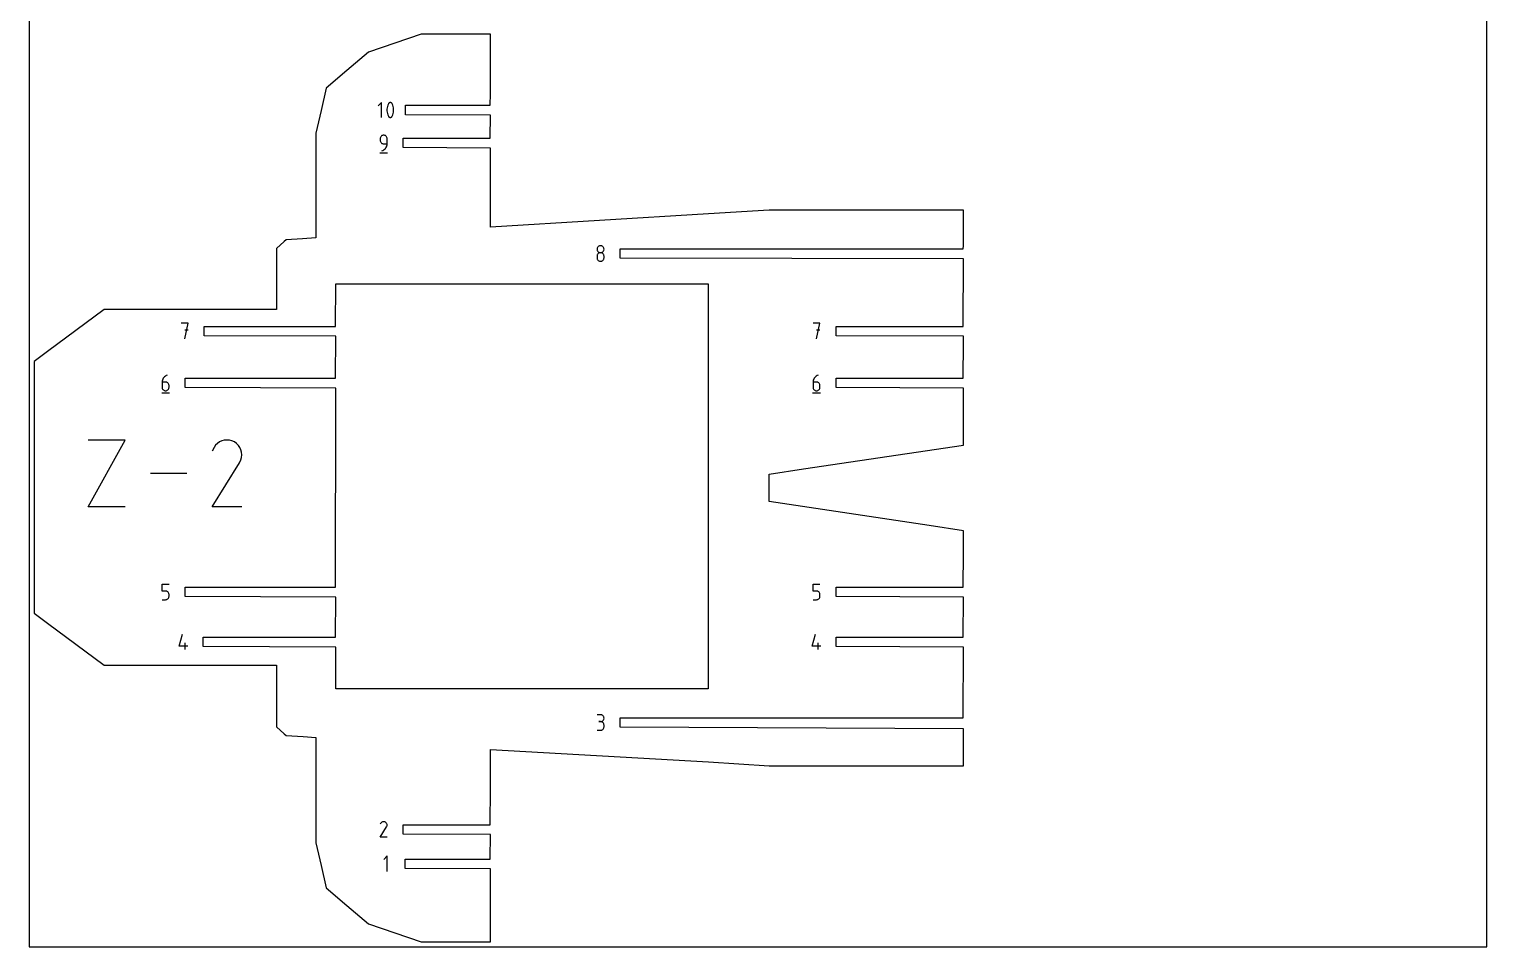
# Model space of a CAD drawing. Extents: x 0 to 450, y 0 to 500.
# Drawn here: x 0 to 450, y 0 to 283.2 of the extents above; entities that cross this region are included whole.
import ezdxf

# ---------------------------------------------------------------- set-up
doc = ezdxf.new("R2010")
doc.units = 0

msp = doc.modelspace()

# ---------------------------------------------------------------- linework, layer by layer
at = {"layer": 'annotation', "color": 1}
for p, q in [((108.734769, 260.561901), (107.70819, 259.535033)), ((108.734769, 255.944181), (108.734769, 260.561901)), ((110.51087, 258.914667), (110.466617, 258.472436)), ((110.466617, 258.472436), (110.466617, 258.028379)), ((110.466617, 258.028379), (110.51087, 257.585912)), ((110.599376, 259.351657), (110.51087, 258.914667)), ((110.51087, 257.585912), (110.599376, 257.148451)), ((110.732135, 259.77999), (110.599376, 259.351657)), ((110.599376, 257.148451), (110.732135, 256.719409)), ((110.909146, 260.196252), (110.732135, 259.77999)), ((110.732135, 256.719409), (110.909146, 256.302204)), ((110.968755, 260.295379), (110.909146, 260.196252)), ((110.909146, 260.196252), (110.909146, 260.196252)), ((111.043044, 260.379852), (110.968755, 260.295379)), ((111.129552, 260.448855), (111.043044, 260.379852)), ((111.225821, 260.50157), (111.129552, 260.448855)), ((111.32939, 260.537179), (111.225821, 260.50157)), ((111.437799, 260.554865), (111.32939, 260.537179)), ((111.54859, 260.55381), (111.437799, 260.554865)), ((111.659302, 260.533196), (111.54859, 260.55381)), ((111.767475, 260.492207), (111.659302, 260.533196)), ((111.808886, 260.470446), (111.767475, 260.492207)), ((111.767475, 260.492207), (111.767475, 260.492207)), ((111.848623, 260.445451), (111.808886, 260.470446)), ((111.886495, 260.417419), (111.848623, 260.445451)), ((111.922307, 260.386549), (111.886495, 260.417419)), ((111.955866, 260.353038), (111.922307, 260.386549)), ((111.986981, 260.317083), (111.955866, 260.353038)), ((112.015457, 260.278884), (111.986981, 260.317083)), ((112.041101, 260.238637), (112.015457, 260.278884)), ((112.063721, 260.196541), (112.041101, 260.238637)), ((112.24159, 259.779422), (112.063721, 260.196541)), ((112.063721, 260.196541), (112.063721, 260.196541)), ((112.063721, 256.302494), (112.24159, 256.718841)), ((112.374992, 259.350445), (112.24159, 259.779422)), ((112.24159, 256.718841), (112.374992, 257.147239)), ((112.463927, 258.913026), (112.374992, 259.350445)), ((112.374992, 257.147239), (112.463927, 257.584271)), ((112.508394, 258.470581), (112.463927, 258.913026)), ((112.463927, 257.584271), (112.508394, 258.026524)), ((112.508394, 258.026524), (112.508394, 258.470581)), ((110.909146, 256.302204), (110.909146, 256.302204)), ((110.909146, 256.302204), (110.931683, 256.260192)), ((110.931683, 256.260192), (110.957138, 256.220146)), ((110.957138, 256.220146), (110.985403, 256.182187)), ((110.985403, 256.182187), (111.016371, 256.146439)), ((111.016371, 256.146439), (111.049934, 256.113021)), ((111.049934, 256.113021), (111.085986, 256.082055)), ((111.085986, 256.082055), (111.124418, 256.053664)), ((111.124418, 256.053664), (111.165125, 256.027969)), ((111.165125, 256.027969), (111.207997, 256.00509)), ((111.207997, 256.00509), (111.207997, 256.00509)), ((111.207997, 256.00509), (111.315319, 255.964971)), ((111.315319, 255.964971), (111.425386, 255.945039)), ((111.425386, 255.945039), (111.535711, 255.944481)), ((111.535711, 255.944481), (111.643805, 255.962486)), ((111.643805, 255.962486), (111.747179, 255.99824)), ((111.747179, 255.99824), (111.843347, 256.05093)), ((111.843347, 256.05093), (111.929818, 256.119745)), ((111.929818, 256.119745), (112.004106, 256.20387)), ((112.004106, 256.20387), (112.063721, 256.302494)), ((112.063721, 256.302494), (112.063721, 256.302494)), ((108.388098, 249.606958), (108.370889, 249.415202)), ((108.370889, 249.415202), (108.370889, 248.8815)), ((108.370889, 248.8815), (108.370889, 248.8815)), ((108.370889, 248.8815), (108.388098, 248.689755)), ((108.437701, 249.787483), (108.388098, 249.606958)), ((108.388098, 248.689755), (108.437701, 248.509257)), ((108.516659, 249.953753), (108.437701, 249.787483)), ((108.437701, 248.509257), (108.516659, 248.343028)), ((108.621936, 250.102742), (108.516659, 249.953753)), ((108.516659, 248.343028), (108.621936, 248.194086)), ((108.750494, 250.231426), (108.621936, 250.102742)), ((108.621936, 248.194086), (108.750494, 248.065452)), ((108.899295, 250.336779), (108.750494, 250.231426)), ((108.750494, 248.065452), (108.899295, 247.960146)), ((109.065303, 250.415776), (108.899295, 250.336779)), ((108.899295, 247.960146), (109.065303, 247.881189)), ((109.245479, 250.465393), (109.065303, 250.415776)), ((109.065303, 247.881189), (109.245479, 247.8316)), ((109.436787, 250.482604), (109.245479, 250.465393)), ((109.245479, 247.8316), (109.436787, 247.814399)), ((109.628491, 250.465393), (109.436787, 250.482604)), ((109.436787, 250.482604), (109.436787, 250.482604)), ((109.436787, 247.814399), (110.502684, 247.814399)), ((109.808878, 250.415776), (109.628491, 250.465393)), ((109.974948, 250.336779), (109.808878, 250.415776)), ((110.123699, 250.231426), (109.974948, 250.336779)), ((110.252133, 250.102742), (110.123699, 250.231426)), ((110.357249, 249.953753), (110.252133, 250.102742)), ((110.436046, 249.787483), (110.357249, 249.953753)), ((110.485525, 249.606958), (110.436046, 249.787483)), ((110.479085, 247.490768), (110.502684, 247.814399)), ((110.502684, 249.415202), (110.485525, 249.606958)), ((110.502684, 247.814399), (110.502684, 249.415202)), ((110.502684, 249.415202), (110.502684, 249.415202)), ((108.23769, 245.082604), (110.63769, 245.082604)), ((108.903387, 245.682604), (109.208202, 245.796193)), ((108.903387, 245.682604), (108.903387, 245.682604)), ((109.208202, 245.796193), (109.487984, 245.94973)), ((109.487984, 245.94973), (109.739843, 246.139301)), ((109.739843, 246.139301), (109.960886, 246.360996)), ((109.960886, 246.360996), (110.148224, 246.610902)), ((110.148224, 246.610902), (110.298963, 246.885107)), ((110.298963, 246.885107), (110.410214, 247.1797)), ((110.410214, 247.1797), (110.479085, 247.490768)), ((175.708855, 216.100615), (175.580322, 215.972184)), ((175.857646, 216.205816), (175.708855, 216.100615)), ((176.023666, 216.284735), (175.857646, 216.205816)), ((176.203885, 216.334323), (176.023666, 216.284735)), ((176.395272, 216.35153), (176.203885, 216.334323)), ((176.586659, 216.334323), (176.395272, 216.35153)), ((176.395272, 216.35153), (176.395272, 216.35153)), ((176.766877, 216.284735), (176.586659, 216.334323)), ((176.932897, 216.205816), (176.766877, 216.284735)), ((177.081689, 216.100615), (176.932897, 216.205816)), ((177.210222, 215.972184), (177.081689, 216.100615)), ((175.346574, 215.477997), (175.329374, 215.287137)), ((175.329374, 215.287137), (175.329374, 215.287137)), ((175.329374, 215.287137), (175.346584, 215.095382)), ((175.346574, 213.3443), (175.329374, 213.152633)), ((175.329374, 213.152633), (175.329374, 212.621641)), ((175.329374, 212.621641), (175.329374, 212.621641)), ((175.329374, 212.621641), (175.346584, 212.429989)), ((175.396151, 215.657825), (175.346574, 215.477997)), ((175.396151, 213.524755), (175.346574, 213.3443)), ((175.346584, 215.095382), (175.396186, 214.914856)), ((175.346584, 212.429989), (175.396186, 212.24974)), ((175.475077, 215.82357), (175.396151, 215.657825)), ((175.475077, 213.690973), (175.396151, 213.524755)), ((175.396186, 214.914856), (175.475144, 214.748586)), ((175.396186, 212.24974), (175.475144, 212.083871)), ((175.580322, 215.972184), (175.475077, 215.82357)), ((175.580322, 213.839924), (175.475077, 213.690973)), ((175.475144, 214.748586), (175.580421, 214.599597)), ((175.475144, 212.083871), (175.580421, 211.935356)), ((175.708855, 213.968583), (175.580322, 213.839924)), ((175.580421, 214.599597), (175.708979, 214.470914)), ((175.580421, 211.935356), (175.708979, 211.807172)), ((175.857646, 214.073921), (175.708855, 213.968583)), ((175.708979, 214.470914), (175.85778, 214.36556)), ((175.708979, 211.807172), (175.85778, 211.702294)), ((176.023666, 214.15291), (175.857646, 214.073921)), ((175.85778, 214.36556), (176.023788, 214.286563)), ((175.85778, 211.702294), (176.023788, 211.623697)), ((176.203885, 214.202524), (176.023666, 214.15291)), ((176.023788, 214.286563), (176.203964, 214.236946)), ((176.023788, 211.623697), (176.203964, 211.574357)), ((176.395272, 214.219735), (176.203885, 214.202524)), ((176.203964, 214.236946), (176.395272, 214.219735)), ((176.203964, 211.574357), (176.395272, 211.557249)), ((176.395272, 214.219735), (176.58658, 214.236946)), ((176.586659, 214.202534), (176.395272, 214.219735)), ((176.395272, 214.219735), (176.395272, 214.219735)), ((176.395272, 214.219735), (176.395272, 214.219735)), ((176.395272, 211.557249), (176.58658, 211.574357)), ((176.395272, 211.557249), (176.395272, 211.557249)), ((176.58658, 214.236946), (176.766756, 214.286563)), ((176.58658, 211.574357), (176.766756, 211.623697)), ((176.766877, 214.152945), (176.586659, 214.202534)), ((176.766756, 214.286563), (176.932764, 214.36556)), ((176.766756, 211.623697), (176.932764, 211.702294)), ((176.932897, 214.073987), (176.766877, 214.152945)), ((176.932764, 214.36556), (177.081565, 214.470914)), ((176.932764, 211.702294), (177.081565, 211.807172)), ((177.081689, 213.968682), (176.932897, 214.073987)), ((177.081565, 214.470914), (177.210123, 214.599597)), ((177.081565, 211.807172), (177.210123, 211.935356)), ((177.210222, 213.840048), (177.081689, 213.968682)), ((177.210123, 214.599597), (177.315399, 214.748586)), ((177.210123, 211.935356), (177.315399, 212.083871)), ((177.315466, 215.82357), (177.210222, 215.972184)), ((177.315466, 213.691106), (177.210222, 213.840048)), ((177.315399, 214.748586), (177.394358, 214.914856)), ((177.315399, 212.083871), (177.394358, 212.24974)), ((177.394392, 215.657825), (177.315466, 215.82357)), ((177.394392, 213.524877), (177.315466, 213.691106)), ((177.394358, 214.914856), (177.44396, 215.095382)), ((177.394358, 212.24974), (177.44396, 212.429989)), ((177.44397, 215.477997), (177.394392, 215.657825)), ((177.44397, 213.344379), (177.394392, 213.524877)), ((177.44396, 215.095382), (177.461169, 215.287137)), ((177.44396, 212.429989), (177.461169, 212.621641)), ((177.461169, 215.287137), (177.44397, 215.477997)), ((177.461169, 213.152633), (177.44397, 213.344379)), ((177.461169, 215.287137), (177.461169, 215.287137)), ((177.461169, 212.621641), (177.461169, 213.152633)), ((177.461169, 213.152633), (177.461169, 213.152633)), ((49.09291, 192.432841), (46.958406, 192.432841)), ((48.025808, 187.632841), (49.09291, 192.432841)), ((49.09291, 190.295327), (48.025808, 190.295327)), ((244.118852, 192.432841), (241.984348, 192.432841)), ((243.051751, 187.632841), (244.118852, 192.432841)), ((244.118852, 190.295327), (243.051751, 190.295327)), ((41.586595, 175.735153), (41.399106, 175.484768)), ((41.807864, 175.957361), (41.586595, 175.735153)), ((42.060037, 176.147527), (41.807864, 175.957361)), ((42.340238, 176.301787), (42.060037, 176.147527)), ((42.645591, 176.416276), (42.340238, 176.301787)), ((42.645591, 176.416276), (42.645591, 176.416276)), ((242.527961, 175.735153), (242.340472, 175.484768)), ((242.74923, 175.957361), (242.527961, 175.735153)), ((243.001403, 176.147527), (242.74923, 175.957361)), ((243.281604, 176.301787), (243.001403, 176.147527)), ((243.586957, 176.416276), (243.281604, 176.301787)), ((243.586957, 176.416276), (243.586957, 176.416276)), ((40.910987, 171.016276), (43.310987, 171.016276)), ((41.068089, 174.603204), (41.044487, 174.278762)), ((41.044487, 174.278762), (41.044487, 172.683378)), ((42.110385, 174.278762), (41.044487, 174.278762)), ((41.044487, 172.683378), (41.044487, 172.683378)), ((41.044487, 172.683378), (41.061696, 172.491632)), ((41.061696, 172.491632), (41.111299, 172.311135)), ((41.136977, 174.914929), (41.068089, 174.603204)), ((41.111299, 172.311135), (41.190257, 172.144905)), ((41.248275, 175.210072), (41.136977, 174.914929)), ((41.190257, 172.144905), (41.295534, 171.995963)), ((41.399106, 175.484768), (41.248275, 175.210072)), ((41.295534, 171.995963), (41.424091, 171.867329)), ((41.424091, 171.867329), (41.572893, 171.762024)), ((41.572893, 171.762024), (41.7389, 171.683066)), ((41.7389, 171.683066), (41.919077, 171.633477)), ((41.919077, 171.633477), (42.110385, 171.616276)), ((42.302089, 174.261654), (42.110385, 174.278762)), ((42.110385, 171.616276), (42.302089, 171.633477)), ((42.110385, 171.616276), (42.110385, 171.616276)), ((42.482476, 174.212314), (42.302089, 174.261654)), ((42.302089, 171.633477), (42.482476, 171.683066)), ((42.648545, 174.133717), (42.482476, 174.212314)), ((42.482476, 171.683066), (42.648545, 171.762024)), ((42.797297, 174.028839), (42.648545, 174.133717)), ((42.648545, 171.762024), (42.797297, 171.867329)), ((42.925731, 173.900655), (42.797297, 174.028839)), ((42.797297, 171.867329), (42.925731, 171.995963)), ((43.030847, 173.75214), (42.925731, 173.900655)), ((42.925731, 171.995963), (43.030847, 172.144905)), ((43.109644, 173.586271), (43.030847, 173.75214)), ((43.030847, 172.144905), (43.109644, 172.311135)), ((43.159122, 173.406022), (43.109644, 173.586271)), ((43.109644, 172.311135), (43.159122, 172.491632)), ((43.176282, 173.21437), (43.159122, 173.406022)), ((43.159122, 172.491632), (43.176282, 172.683378)), ((43.176282, 172.683378), (43.176282, 173.21437)), ((43.176282, 173.21437), (43.176282, 173.21437)), ((241.852353, 171.016276), (244.252353, 171.016276)), ((242.009455, 174.603204), (241.985853, 174.278762)), ((241.985853, 174.278762), (241.985853, 172.683378)), ((243.051751, 174.278762), (241.985853, 174.278762)), ((241.985853, 172.683378), (241.985853, 172.683378)), ((241.985853, 172.683378), (242.003062, 172.491632)), ((242.003062, 172.491632), (242.052665, 172.311135)), ((242.078343, 174.914929), (242.009455, 174.603204)), ((242.052665, 172.311135), (242.131623, 172.144905)), ((242.189641, 175.210072), (242.078343, 174.914929)), ((242.131623, 172.144905), (242.2369, 171.995963)), ((242.340472, 175.484768), (242.189641, 175.210072)), ((242.2369, 171.995963), (242.365457, 171.867329)), ((242.365457, 171.867329), (242.514259, 171.762024)), ((242.514259, 171.762024), (242.680266, 171.683066)), ((242.680266, 171.683066), (242.860443, 171.633477)), ((242.860443, 171.633477), (243.051751, 171.616276)), ((243.243455, 174.261654), (243.051751, 174.278762)), ((243.051751, 171.616276), (243.243455, 171.633477)), ((243.051751, 171.616276), (243.051751, 171.616276)), ((243.423842, 174.212314), (243.243455, 174.261654)), ((243.243455, 171.633477), (243.423842, 171.683066)), ((243.589911, 174.133717), (243.423842, 174.212314)), ((243.423842, 171.683066), (243.589911, 171.762024)), ((243.738663, 174.028839), (243.589911, 174.133717)), ((243.589911, 171.762024), (243.738663, 171.867329)), ((243.867097, 173.900655), (243.738663, 174.028839)), ((243.738663, 171.867329), (243.867097, 171.995963)), ((243.972213, 173.75214), (243.867097, 173.900655)), ((243.867097, 171.995963), (243.972213, 172.144905)), ((244.05101, 173.586271), (243.972213, 173.75214)), ((243.972213, 172.144905), (244.05101, 172.311135)), ((244.100489, 173.406022), (244.05101, 173.586271)), ((244.05101, 172.311135), (244.100489, 172.491632)), ((244.117648, 173.21437), (244.100489, 173.406022)), ((244.100489, 172.491632), (244.117648, 172.683378)), ((244.117648, 172.683378), (244.117648, 173.21437)), ((244.117648, 173.21437), (244.117648, 173.21437)), ((18.199366, 135.75478), (29.66949, 156.412403)), ((29.66949, 156.412403), (18.199366, 156.412403)), ((57.074852, 154.115361), (56.472457, 152.959798)), ((57.552901, 154.793242), (57.074852, 154.115361)), ((58.126453, 155.359115), (57.552901, 154.793242)), ((58.778064, 155.808449), (58.126453, 155.359115)), ((59.49029, 156.136712), (58.778064, 155.808449)), ((60.245688, 156.339373), (59.49029, 156.136712)), ((61.026814, 156.4119), (60.245688, 156.339373)), ((61.816225, 156.349761), (61.026814, 156.4119)), ((62.596477, 156.148426), (61.816225, 156.349761)), ((63.350127, 155.803363), (62.596477, 156.148426)), ((64.024185, 155.324716), (63.350127, 155.803363)), ((63.350127, 155.803363), (63.350127, 155.803363)), ((64.587771, 154.750344), (64.024185, 155.324716)), ((65.035874, 154.097848), (64.587771, 154.750344)), ((65.363481, 153.384832), (65.035874, 154.097848)), ((65.565582, 152.628901), (65.363481, 153.384832)), ((56.459502, 135.754612), (64.937082, 149.402427)), ((64.937082, 149.402427), (64.947216, 149.414968)), ((64.937082, 149.402427), (64.937082, 149.402427)), ((64.947216, 149.414968), (64.956935, 149.427615)), ((64.956935, 149.427615), (64.966302, 149.440476)), ((64.966302, 149.440476), (64.975381, 149.453656)), ((64.975381, 149.453656), (64.984236, 149.467263)), ((64.984236, 149.467263), (64.992931, 149.481403)), ((64.992931, 149.481403), (65.00153, 149.496183)), ((65.00153, 149.496183), (65.010098, 149.511709)), ((65.010098, 149.511709), (65.018697, 149.528088)), ((65.018697, 149.528088), (65.368734, 150.279648)), ((65.018697, 149.528088), (65.018697, 149.528088)), ((65.368734, 150.279648), (65.57322, 151.058706)), ((65.637165, 151.847658), (65.565582, 152.628901)), ((65.57322, 151.058706), (65.637165, 151.847658)), ((48.713277, 146.083592), (37.418042, 146.083592)), ((29.66949, 135.75478), (18.199366, 135.75478)), ((65.634047, 135.754612), (56.459502, 135.754612)), ((41.044487, 109.785719), (41.044487, 111.923233)), ((41.044487, 111.923233), (43.176282, 111.923233)), ((42.110385, 109.785719), (41.044487, 109.785719)), ((42.301772, 109.768611), (42.110385, 109.785719)), ((42.48199, 109.719271), (42.301772, 109.768611)), ((42.64801, 109.640674), (42.48199, 109.719271)), ((42.796802, 109.535796), (42.64801, 109.640674)), ((42.925335, 109.407612), (42.796802, 109.535796)), ((43.030579, 109.259097), (42.925335, 109.407612)), ((43.109505, 109.093228), (43.030579, 109.259097)), ((43.159083, 108.912979), (43.109505, 109.093228)), ((43.159073, 107.998589), (43.176282, 108.190335)), ((43.176282, 108.721327), (43.159083, 108.912979)), ((43.176282, 108.190335), (43.176282, 108.721327)), ((43.176282, 108.721327), (43.176282, 108.721327)), ((241.985853, 109.785719), (241.985853, 111.923233)), ((241.985853, 111.923233), (244.117648, 111.923233)), ((243.051751, 109.785719), (241.985853, 109.785719)), ((243.243138, 109.768611), (243.051751, 109.785719)), ((243.423356, 109.719271), (243.243138, 109.768611)), ((243.589376, 109.640674), (243.423356, 109.719271)), ((243.738168, 109.535796), (243.589376, 109.640674)), ((243.866701, 109.407612), (243.738168, 109.535796)), ((243.971945, 109.259097), (243.866701, 109.407612)), ((244.050871, 109.093228), (243.971945, 109.259097)), ((244.100449, 108.912979), (244.050871, 109.093228)), ((244.100439, 107.998589), (244.117648, 108.190335)), ((244.117648, 108.721327), (244.100449, 108.912979)), ((244.117648, 108.190335), (244.117648, 108.721327)), ((244.117648, 108.721327), (244.117648, 108.721327)), ((41.044487, 107.123233), (42.110385, 107.123233)), ((42.110385, 107.123233), (42.301692, 107.140434)), ((42.110385, 107.123233), (42.110385, 107.123233)), ((42.301692, 107.140434), (42.481869, 107.190023)), ((42.481869, 107.190023), (42.647876, 107.268981)), ((42.647876, 107.268981), (42.796678, 107.374286)), ((42.796678, 107.374286), (42.925236, 107.50292)), ((42.925236, 107.50292), (43.030512, 107.651862)), ((43.030512, 107.651862), (43.109471, 107.818092)), ((43.109471, 107.818092), (43.159073, 107.998589)), ((241.985853, 107.123233), (243.051751, 107.123233)), ((243.051751, 107.123233), (243.243059, 107.140434)), ((243.051751, 107.123233), (243.051751, 107.123233)), ((243.243059, 107.140434), (243.423235, 107.190023)), ((243.423235, 107.190023), (243.589243, 107.268981)), ((243.589243, 107.268981), (243.738044, 107.374286)), ((243.738044, 107.374286), (243.866602, 107.50292)), ((243.866602, 107.50292), (243.971878, 107.651862)), ((243.971878, 107.651862), (244.050837, 107.818092)), ((244.050837, 107.818092), (244.100439, 107.998589)), ((46.314274, 92.794125), (47.378667, 96.527024)), ((241.719153, 92.794125), (242.783546, 96.527024)), ((48.979469, 92.794125), (46.314274, 92.794125)), ((48.180573, 91.727024), (48.180573, 93.858819)), ((244.384348, 92.794125), (241.719153, 92.794125)), ((243.585452, 91.727024), (243.585452, 93.858819)), ((176.395272, 71.638226), (175.329375, 71.638226)), ((176.395272, 69.506431), (175.861571, 69.506431)), ((175.861571, 69.506431), (176.395272, 69.506431)), ((176.586976, 71.621019), (176.395272, 71.638226)), ((176.395272, 69.506431), (176.586976, 69.523642)), ((176.586976, 69.489224), (176.395272, 69.506431)), ((176.395272, 69.506431), (176.395272, 69.506431)), ((176.767363, 71.571431), (176.586976, 71.621019)), ((176.586976, 69.523642), (176.767363, 69.573259)), ((176.767363, 69.439636), (176.586976, 69.489224)), ((176.933433, 71.492512), (176.767363, 71.571431)), ((176.767363, 69.573259), (176.933433, 69.652256)), ((176.933433, 69.360717), (176.767363, 69.439636)), ((177.082185, 71.387311), (176.933433, 71.492512)), ((176.933433, 69.652256), (177.082185, 69.757609)), ((177.082185, 69.255517), (176.933433, 69.360717)), ((177.210618, 71.25888), (177.082185, 71.387311)), ((177.082185, 69.757609), (177.210618, 69.886293)), ((177.210618, 69.127085), (177.082185, 69.255517)), ((177.315734, 71.110266), (177.210618, 71.25888)), ((177.210618, 69.886293), (177.315734, 70.035282)), ((177.315734, 68.978471), (177.210618, 69.127085)), ((177.394531, 70.944521), (177.315734, 71.110266)), ((177.315734, 70.035282), (177.394531, 70.201552)), ((177.394531, 68.812726), (177.315734, 68.978471)), ((177.315734, 67.371771), (177.394531, 67.537529)), ((177.44401, 70.764693), (177.394531, 70.944521)), ((177.394531, 70.201552), (177.44401, 70.382078)), ((177.44401, 68.632898), (177.394531, 68.812726)), ((177.394531, 67.537529), (177.44401, 67.717398)), ((177.461169, 70.573833), (177.44401, 70.764693)), ((177.44401, 70.382078), (177.461169, 70.573833)), ((177.461169, 68.442039), (177.44401, 68.632898)), ((177.44401, 67.717398), (177.461169, 67.908337)), ((177.461169, 70.573833), (177.461169, 70.573833)), ((177.461169, 67.908337), (177.461169, 68.442039)), ((177.461169, 68.442039), (177.461169, 68.442039)), ((175.329375, 66.843945), (176.395272, 66.843945)), ((176.395272, 66.843945), (176.586976, 66.861142)), ((176.395272, 66.843945), (176.395272, 66.843945)), ((176.586976, 66.861142), (176.767363, 66.910705)), ((176.767363, 66.910705), (176.933433, 66.989592)), ((176.933433, 66.989592), (177.082185, 67.09476)), ((177.082185, 67.09476), (177.210618, 67.223167)), ((177.210618, 67.223167), (177.315734, 67.371771)), ((108.370654, 33.820519), (110.340502, 36.991722)), ((108.513636, 38.086818), (108.373664, 37.818312)), ((108.624716, 38.24433), (108.513636, 38.086818)), ((108.757986, 38.375816), (108.624716, 38.24433)), ((108.909394, 38.480223), (108.757986, 38.375816)), ((109.074887, 38.556498), (108.909394, 38.480223)), ((109.250411, 38.603589), (109.074887, 38.556498)), ((109.431913, 38.620441), (109.250411, 38.603589)), ((109.615341, 38.606003), (109.431913, 38.620441)), ((109.79664, 38.55922), (109.615341, 38.606003)), ((109.971757, 38.479042), (109.79664, 38.55922)), ((110.128382, 38.367823), (109.971757, 38.479042)), ((109.971757, 38.479042), (109.971757, 38.479042)), ((110.259336, 38.234362), (110.128382, 38.367823)), ((110.363457, 38.082748), (110.259336, 38.234362)), ((110.340502, 36.991722), (110.342857, 36.994636)), ((110.340502, 36.991722), (110.340502, 36.991722)), ((110.342857, 36.994636), (110.345115, 36.997574)), ((110.345115, 36.997574), (110.347292, 37.000563)), ((110.347292, 37.000563), (110.349401, 37.003625)), ((110.349401, 37.003625), (110.351459, 37.006787)), ((110.351459, 37.006787), (110.353479, 37.010073)), ((110.353479, 37.010073), (110.355477, 37.013507)), ((110.355477, 37.013507), (110.357468, 37.017115)), ((110.357468, 37.017115), (110.359466, 37.02092)), ((110.359466, 37.02092), (110.440801, 37.195553)), ((110.359466, 37.02092), (110.359466, 37.02092)), ((110.43958, 37.917072), (110.363457, 38.082748)), ((110.48654, 37.741424), (110.43958, 37.917072)), ((110.440801, 37.195553), (110.488315, 37.376574)), ((110.503173, 37.559895), (110.48654, 37.741424)), ((110.488315, 37.376574), (110.503173, 37.559895)), ((110.502449, 33.820519), (108.370654, 33.820519)), ((110.56011, 28.039034), (109.493008, 26.971632)), ((110.56011, 23.239034), (110.56011, 28.039034))]:
    msp.add_line(p, q, dxfattribs=at)
at = {"layer": 'boundary', "color": 5}
for p, q in [((121.059626, 281.613701), (112.937076, 278.852034)), ((130.988013, 281.613701), (121.059626, 281.613701)), ((142.437206, 281.613701), (130.988013, 281.613701)), ((142.437206, 278.392992), (142.437206, 281.613701)), ((104.741745, 276.065624), (98.103903, 270.423466)), ((112.937076, 278.852034), (104.741745, 276.065624)), ((142.437104, 273.56464), (142.437206, 277.237013)), ((142.437206, 277.237013), (142.437206, 278.392992)), ((98.103903, 270.423466), (91.723845, 265.000412)), ((142.433329, 269.68828), (142.434041, 270.416726)), ((142.434041, 270.416726), (142.434681, 271.073317)), ((142.434681, 271.073317), (142.435711, 272.132449)), ((142.435711, 272.132449), (142.43642, 272.860289)), ((142.43642, 272.860289), (142.437104, 273.56464)), ((142.42708, 263.270104), (142.430374, 266.650434)), ((142.430374, 266.650434), (142.431051, 267.348175)), ((142.431051, 267.348175), (142.431803, 268.116452)), ((142.431803, 268.116452), (142.432575, 268.910414)), ((142.432575, 268.910414), (142.433329, 269.68828)), ((91.723845, 265.000412), (90.098388, 258.092215)), ((142.328753, 259.703041), (142.42708, 263.270104)), ((90.098388, 258.092215), (88.463088, 251.142156)), ((116.158625, 256.803041), (116.158625, 259.703041)), ((116.158625, 259.703041), (142.328753, 259.703041)), ((142.420637, 256.653041), (116.158625, 256.803041)), ((142.31885, 249.532604), (142.420637, 256.653041)), ((88.463088, 251.142156), (88.463083, 228.103173)), ((115.48769, 246.632604), (115.48769, 249.532604)), ((115.48769, 249.532604), (142.31885, 249.532604)), ((142.410734, 246.482604), (115.48769, 246.632604)), ((142.398773, 234.197917), (142.410734, 246.482604)), ((142.398017, 233.420364), (142.398773, 234.197917)), ((142.393471, 228.754372), (142.394308, 229.612716)), ((142.394308, 229.612716), (142.395222, 230.55103)), ((142.395222, 230.55103), (142.396179, 231.534149)), ((142.396179, 231.534149), (142.397129, 232.511248)), ((142.397129, 232.511248), (142.398017, 233.420364)), ((88.463083, 228.103173), (88.463086, 218.762945)), ((209.743833, 226.225764), (142.386973, 222.081065)), ((142.388259, 223.401669), (142.391122, 226.341543)), ((142.391122, 226.341543), (142.392098, 227.342802)), ((142.392098, 227.342802), (142.392734, 227.995502)), ((142.392734, 227.995502), (142.393471, 228.754372)), ((228.470257, 227.378064), (209.743833, 226.225764)), ((278.75784, 227.378065), (228.470257, 227.378064)), ((288.470249, 227.378065), (278.75784, 227.378065)), ((288.47025, 219.818198), (288.470249, 227.378065)), ((142.386973, 222.081065), (142.387681, 222.809138)), ((142.387681, 222.809138), (142.388259, 223.401669)), ((78.704361, 217.643187), (76.321498, 215.465831)), ((79.313673, 218.199949), (78.704361, 217.643187)), ((84.355416, 218.510186), (79.313673, 218.199949)), ((88.463086, 218.762945), (84.355416, 218.510186)), ((288.37525, 215.407399), (288.470249, 216.3128)), ((288.470249, 219.018436), (288.47025, 219.818198)), ((288.470249, 218.50419), (288.470249, 219.018436)), ((288.470249, 216.867368), (288.470249, 218.50419)), ((288.470249, 216.3128), (288.470249, 216.867368)), ((76.321498, 215.465831), (76.321498, 199.199463)), ((182.445874, 212.5074), (182.445874, 215.4074)), ((182.445874, 215.4074), (288.37525, 215.407399)), ((288.47025, 212.3574), (182.445874, 212.5074)), ((288.375249, 191.482841), (288.47025, 212.3574)), ((76.321498, 199.199463), (76.321498, 196.668105)), ((23.15387, 196.668106), (5.694904, 183.695511)), ((30.249654, 196.668105), (23.15387, 196.668106)), ((76.321498, 196.668105), (30.249654, 196.668105)), ((249.102353, 188.582841), (249.102353, 191.482841)), ((249.102353, 191.482841), (288.375249, 191.482841)), ((288.47025, 188.432841), (249.102353, 188.582841)), ((288.375249, 175.466276), (288.47025, 186.493459)), ((288.47025, 186.493459), (288.47025, 188.432841)), ((5.694904, 183.695511), (1.5875, 180.643566)), ((1.5875, 180.643566), (1.5875, 141.85933)), ((249.102353, 172.566276), (249.102353, 175.466276)), ((249.102353, 175.466276), (288.375249, 175.466276)), ((288.470249, 172.416276), (249.102353, 172.566276)), ((288.47025, 160.346204), (288.470249, 172.416276)), ((288.470249, 159.805708), (288.47025, 160.346204)), ((288.470249, 159.261637), (288.470249, 159.805708)), ((288.470249, 158.744123), (288.470249, 159.261637)), ((288.470249, 157.888578), (288.470249, 158.744123)), ((288.47025, 157.262271), (288.470249, 157.888578)), ((239.070256, 147.474802), (288.47025, 154.863308)), ((288.47025, 154.863308), (288.47025, 157.262271)), ((228.470257, 145.889414), (239.070256, 147.474802)), ((228.470257, 138.891081), (228.470257, 145.889414)), ((1.5875, 141.85933), (1.5875, 102.953177)), ((228.470257, 137.389415), (228.470257, 138.891081)), ((277.870251, 130.000909), (228.470257, 137.389415)), ((288.470249, 128.415522), (277.870251, 130.000909)), ((288.470249, 124.695349), (288.470249, 128.415522)), ((288.375249, 110.973233), (288.470249, 121.565513)), ((288.47025, 124.115971), (288.470249, 124.695349)), ((288.470249, 121.565513), (288.47025, 122.110304)), ((288.47025, 123.204344), (288.47025, 124.115971)), ((288.47025, 122.666928), (288.47025, 123.204344)), ((288.47025, 122.110304), (288.47025, 122.666928)), ((249.102353, 108.073233), (249.102353, 110.973234)), ((249.102353, 110.973234), (288.375249, 110.973233)), ((288.470249, 107.923233), (249.102353, 108.073233)), ((288.375249, 95.577024), (288.470249, 107.923233)), ((1.5875, 102.953177), (5.694904, 99.901232)), ((5.694904, 99.901232), (23.153871, 86.928632)), ((249.102353, 92.677024), (249.102353, 95.577024)), ((249.102353, 95.577024), (288.375249, 95.577024)), ((288.470249, 92.527024), (249.102353, 92.677024)), ((288.37525, 70.693794), (288.470249, 92.527024)), ((23.153871, 86.928632), (30.249655, 86.928632)), ((30.249655, 86.928632), (76.321498, 86.928632)), ((76.321498, 86.928632), (76.321498, 84.383428)), ((76.321498, 84.383428), (76.321499, 67.929803)), ((76.321499, 67.929803), (78.704216, 65.75063)), ((182.445874, 67.793794), (182.445874, 70.693795)), ((182.445874, 70.693795), (288.37525, 70.693794)), ((288.470249, 67.328845), (182.445874, 67.793794)), ((78.704216, 65.75063), (79.313491, 65.193403)), ((79.313491, 65.193403), (84.593031, 64.864478)), ((84.593031, 64.864478), (88.463088, 64.623359)), ((88.463088, 64.623359), (88.463083, 55.920432)), ((288.470249, 66.777709), (288.470249, 67.328845)), ((288.47025, 66.202521), (288.470249, 66.777709)), ((288.470249, 63.544936), (288.47025, 64.082994)), ((288.470249, 62.651589), (288.470249, 63.544936)), ((288.47025, 65.635673), (288.47025, 66.202521)), ((288.47025, 64.082994), (288.47025, 65.635673)), ((142.387741, 60.334934), (142.387225, 60.86432)), ((142.387225, 60.86432), (209.711266, 57.069334)), ((142.388265, 59.79664), (142.387741, 60.334934)), ((142.391562, 56.407175), (142.388265, 59.79664)), ((288.470249, 62.098284), (288.470249, 62.651589)), ((288.470249, 55.900608), (288.470249, 62.098284)), ((88.463083, 55.920432), (88.463088, 32.05905)), ((142.392098, 55.858401), (142.391562, 56.407175)), ((142.392734, 55.205704), (142.392098, 55.858401)), ((142.393471, 54.44683), (142.392734, 55.205704)), ((142.394309, 53.588486), (142.393471, 54.44683)), ((209.711266, 57.069334), (228.470257, 55.900608)), ((228.470257, 55.900608), (238.182666, 55.900608)), ((238.182666, 55.900608), (288.470249, 55.900608)), ((142.395222, 52.650173), (142.394309, 53.588486)), ((142.396178, 51.667054), (142.395222, 52.650173)), ((142.397128, 50.689955), (142.396178, 51.667054)), ((142.398017, 49.780843), (142.397128, 50.689955)), ((142.398772, 49.003291), (142.398017, 49.780843)), ((142.314661, 37.670558), (142.398772, 49.003291)), ((115.487153, 34.770558), (115.487153, 37.670558)), ((115.487153, 37.670558), (142.314661, 37.670558)), ((88.463088, 32.05905), (90.098388, 25.108997)), ((142.412777, 34.620559), (115.487153, 34.770558)), ((142.324964, 27.089034), (142.412777, 34.620559)), ((116.077011, 24.189034), (116.077011, 27.089035)), ((116.077011, 27.089035), (142.324964, 27.089034)), ((90.098388, 25.108997), (91.723845, 18.200799)), ((142.42308, 24.039034), (116.077011, 24.189034)), ((142.42708, 19.931106), (142.42308, 24.039034)), ((91.723845, 18.200799), (98.103903, 12.777746)), ((142.430373, 16.550777), (142.42708, 19.931106)), ((142.431051, 15.853031), (142.430373, 16.550777)), ((142.431802, 15.08476), (142.431051, 15.853031)), ((142.432576, 14.290797), (142.431802, 15.08476)), ((142.433329, 13.512926), (142.432576, 14.290797)), ((142.434042, 12.784481), (142.433329, 13.512926)), ((98.103903, 12.777746), (104.741745, 7.135577)), ((142.434681, 12.127893), (142.434042, 12.784481)), ((142.43571, 11.06876), (142.434681, 12.127893)), ((142.43642, 10.34092), (142.43571, 11.06876)), ((142.437206, 9.531617), (142.43642, 10.34092)), ((142.437206, 5.909257), (142.437206, 9.531617)), ((104.741745, 7.135577), (112.937076, 4.349166)), ((142.437206, 1.5875), (142.437206, 5.909257)), ((112.937076, 4.349166), (121.059626, 1.5875)), ((121.059626, 1.5875), (130.988013, 1.5875)), ((130.988013, 1.5875), (142.437206, 1.5875))]:
    msp.add_line(p, q, dxfattribs=at)
at = {"layer": 'frame', "color": 5}
for p, q in [((0, 500), (0, 0)), ((450, 0), (450, 500)), ((0, 0), (450, 0))]:
    msp.add_line(p, q, dxfattribs=at)
at = {"layer": 'hole', "color": 5}
for p, q in [((94.539473, 191.482841), (94.634473, 204.590303)), ((94.634473, 204.590303), (177.028253, 204.590302)), ((177.028253, 204.590302), (209.634456, 204.590302)), ((209.634456, 204.590302), (209.634456, 108.214358)), ((54.076411, 188.582841), (54.07641, 191.482841)), ((54.07641, 191.482841), (94.539473, 191.482841)), ((94.634473, 188.432842), (54.076411, 188.582841)), ((94.539473, 175.466276), (94.634473, 188.432842)), ((48.160987, 172.566276), (48.160986, 175.466276)), ((48.160986, 175.466276), (94.539473, 175.466276)), ((94.634473, 172.416276), (48.160987, 172.566276)), ((94.634473, 169.148772), (94.634473, 172.416276)), ((94.539473, 110.973233), (94.634473, 169.148772)), ((48.160987, 108.073233), (48.160987, 110.973233)), ((48.160987, 110.973233), (94.539473, 110.973233)), ((94.634473, 107.923233), (48.160987, 108.073233)), ((209.634456, 108.214358), (209.634456, 79.590301)), ((94.539473, 95.577024), (94.634473, 107.923233)), ((53.697474, 92.677024), (53.697474, 95.577024)), ((53.697474, 95.577024), (94.539473, 95.577024)), ((94.634473, 92.527024), (53.697474, 92.677024)), ((94.634473, 79.590301), (94.634473, 92.527024)), ((177.028253, 79.590301), (94.634473, 79.590301)), ((209.634456, 79.590301), (177.028253, 79.590301))]:
    msp.add_line(p, q, dxfattribs=at)

doc.saveas('drawing.dxf')
